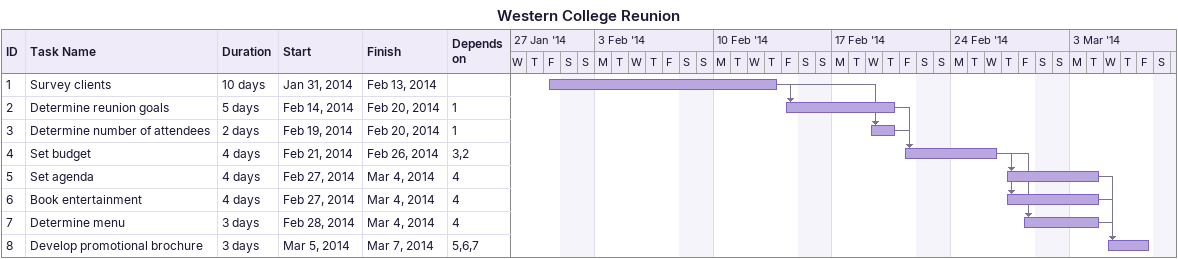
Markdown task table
Western College Reunion

| ID | Task | Duration | Start | Finish | Predecessors |
|---|---|---|---|---|---|
| 1 | Survey clients | 10d | 2014-01-31 | 2014-02-13 |  |
| 2 | Determine reunion goals | 5d | 2014-02-14 | 2014-02-20 | 1 |
| 3 | Determine number of attendees | 2d | 2014-02-19 | 2014-02-20 | 1 |
| 4 | Set budget | 4d | 2014-02-21 | 2014-02-26 | 3, 2 |
| 5 | Set agenda | 4d | 2014-02-27 | 2014-03-04 | 4 |
| 6 | Book entertainment | 4d | 2014-02-27 | 2014-03-04 | 4 |
| 7 | Determine menu | 3d | 2014-02-28 | 2014-03-04 | 4 |
| 8 | Develop promotional brochure | 3d | 2014-03-05 | 2014-03-07 | 5, 6, 7 |
